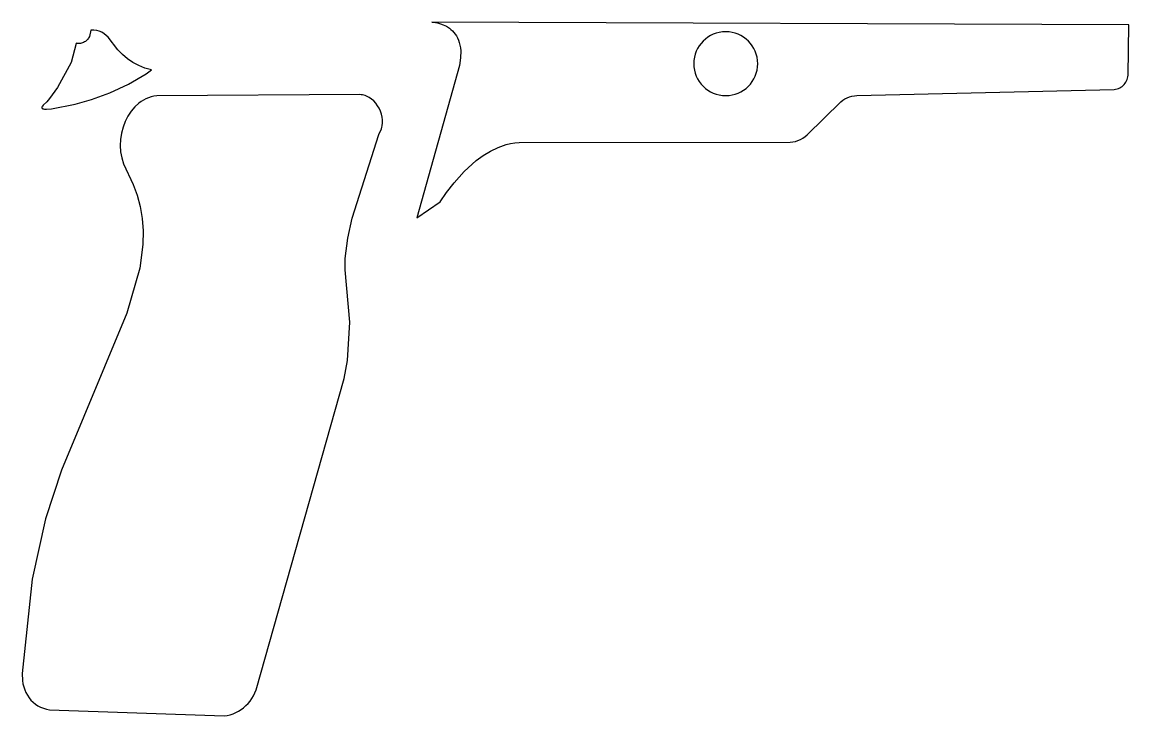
# Model space of a CAD drawing. Header units: metres. Extents: x 163 to 296, y -147 to -63.
import ezdxf

# ---------------------------------------------------------------- set-up
doc = ezdxf.new("R2010")
doc.units = ezdxf.units.M

msp = doc.modelspace()

# ---------------------------------------------------------------- linework, layer by layer
for points in [[(212.148928, -63.17996), (212.34273, -63.19393), (212.84184, -63.27902), (213.167722, -63.368682), (213.524084, -63.500508), (213.895178, -63.682626), (214.266018, -63.923164), (214.446612, -64.067944), (214.621364, -64.23025), (214.788242, -64.411352), (214.945722, -64.612266), (215.091518, -64.833754), (215.223852, -65.077086), (215.340692, -65.343024), (215.44026, -65.632838), (215.520524, -65.94729), (215.579706, -66.28765), (215.615774, -66.654934), (215.611202, -67.473576), (215.49106, -68.411852), (210.334606, -86.761828), (213.153752, -84.83854), (213.912958, -83.693762), (214.812372, -82.524092), (216.0143, -81.18856), (217.485468, -79.861156), (218.31173, -79.255112), (219.19311, -78.716378), (220.125036, -78.266544), (221.103952, -77.927708), (221.609666, -77.80655), (222.12554, -77.72146), (222.650812, -77.674978), (255.271778, -77.657706), (255.597914, -77.617828), (255.916684, -77.546708), (256.226564, -77.445616), (256.525014, -77.315314), (256.810002, -77.156564), (257.079496, -76.970382), (257.33121, -76.75753), (261.398512, -72.782684), (261.636764, -72.598788), (261.889748, -72.439022), (262.15594, -72.303894), (262.433562, -72.194166), (262.720582, -72.110854), (263.015222, -72.054466), (263.315704, -72.025764), (294.294814, -71.282306), (294.473884, -71.260208), (294.647366, -71.221346), (294.81399, -71.166482), (294.972994, -71.096632), (295.12387, -71.012558), (295.265348, -70.915022), (295.39692, -70.80504), (295.51757, -70.683374), (295.626282, -70.550786), (295.722294, -70.408292), (295.804844, -70.256654), (295.87317, -70.096888), (295.926256, -69.929756), (295.96334, -69.75602), (295.98366, -69.576696), (296.071798, -63.486284), (212.149182, -63.180214)], [(178.396138, -68.946268), (177.589942, -68.710556), (176.839626, -68.402708), (176.14265, -68.026788), (175.496474, -67.586606), (174.898558, -67.08648), (174.346362, -66.53022), (173.169834, -65.004188), (172.93971, -64.772286), (172.682408, -64.572642), (172.401992, -64.408304), (172.102018, -64.281558), (171.786296, -64.195452), (171.45889, -64.152526), (171.292012, -64.148208), (171.098718, -64.15786), (170.901868, -64.897), (170.849798, -65.017396), (170.786298, -65.130426), (170.712384, -65.235582), (170.628564, -65.332356), (170.535854, -65.420494), (170.435016, -65.499234), (170.327066, -65.568322), (170.212766, -65.62725), (170.092878, -65.675256), (169.968164, -65.71234), (169.839386, -65.73774), (169.70756, -65.750948), (169.573448, -65.751456), (169.437812, -65.73901), (169.301668, -65.713102), (169.3037, -65.713864), (169.305478, -65.715388), (169.307002, -65.717674), (169.308272, -65.720468), (169.309288, -65.724024), (169.31005, -65.728342), (169.311066, -65.738756), (169.310558, -65.766696), (168.692322, -68.051172), (167.066722, -71.072502), (166.121588, -72.365616), (165.767766, -72.777096), (165.345618, -73.192132), (165.252908, -73.304654), (165.217348, -73.357232), (165.190932, -73.406254), (165.181788, -73.429114), (165.175438, -73.450704), (165.173406, -73.460864), (165.172136, -73.47077), (165.171882, -73.480422), (165.17239, -73.489566), (165.17366, -73.498202), (165.175946, -73.506584), (165.180772, -73.51903), (165.186868, -73.530714), (165.194234, -73.54189), (165.20287, -73.552558), (165.212776, -73.562718), (165.223952, -73.57237), (165.24986, -73.59015), (165.28034, -73.605898), (165.315392, -73.619614), (165.398196, -73.641458), (165.497002, -73.65619), (165.73754, -73.665842), (166.355014, -73.61809), (169.1767, -73.044304), (171.178982, -72.487282), (173.38167, -71.683118), (175.62068, -70.64248), (177.736246, -69.398896), (178.394868, -68.946268)], [(247.530366, -64.333882), (247.136666, -64.353694), (246.754396, -64.412114), (246.385334, -64.50711), (246.031512, -64.63665), (245.694962, -64.798702), (245.377462, -64.991488), (245.081044, -65.21323), (244.80774, -65.461642), (244.559074, -65.7352), (244.337332, -66.031618), (244.144292, -66.349118), (243.98224, -66.685668), (243.8527, -67.03949), (243.757704, -67.408552), (243.699538, -67.790822), (243.679472, -68.184522), (243.699538, -68.578222), (243.757704, -68.960492), (243.8527, -69.329554), (243.98224, -69.683376), (244.144292, -70.019926), (244.337332, -70.337426), (244.559074, -70.633844), (244.80774, -70.907402), (245.081044, -71.155814), (245.377462, -71.377556), (245.694962, -71.570342), (246.031512, -71.732394), (246.385334, -71.861934), (246.754396, -71.95693), (247.136666, -72.01535), (247.530366, -72.035162), (247.924066, -72.01535), (248.306336, -71.95693), (248.675398, -71.861934), (249.02922, -71.732394), (249.36577, -71.570342), (249.68327, -71.377556), (249.979688, -71.155814), (250.252992, -70.907402), (250.501658, -70.633844), (250.7234, -70.337426), (250.91644, -70.019926), (251.078492, -69.683376), (251.208032, -69.329554), (251.303028, -68.960492), (251.361194, -68.578222), (251.38126, -68.184522), (251.361194, -67.790822), (251.303028, -67.408552), (251.208032, -67.03949), (251.078492, -66.685668), (250.91644, -66.349118), (250.7234, -66.031618), (250.501658, -65.7352), (250.252992, -65.461642), (249.979688, -65.21323), (249.68327, -64.991488), (249.36577, -64.798702), (249.02922, -64.63665), (248.675398, -64.50711), (248.306336, -64.412114), (247.924066, -64.353694), (247.530366, -64.333882)], [(203.45019, -71.911718), (179.007262, -72.063356), (178.667156, -72.108822), (178.337718, -72.18299), (178.018948, -72.284336), (177.711862, -72.411844), (177.416206, -72.56399), (177.132996, -72.739758), (176.862486, -72.937624), (176.361344, -73.394316), (175.916336, -73.923906), (175.530764, -74.51598), (175.208438, -75.15987), (174.952914, -75.845416), (174.767748, -76.56195), (174.656242, -77.299312), (174.622206, -78.046834), (174.668942, -78.794102), (174.80026, -79.530702), (175.019208, -80.24622), (176.1871, -82.747866), (176.647094, -84.032598), (177.004218, -85.386164), (177.24755, -86.817454), (177.365406, -88.335358), (177.34661, -89.948766), (176.98593, -92.833952), (175.42891, -98.233992), (167.533828, -117.160294), (165.60165, -123.009914), (164.025326, -130.273552), (162.806888, -141.62786), (162.846004, -142.498826), (162.908742, -142.886176), (163.000436, -143.258286), (163.120832, -143.613632), (163.268914, -143.950944), (163.443666, -144.268952), (163.644834, -144.566132), (163.871656, -144.841214), (164.12337, -145.092928), (164.39896, -145.31975), (164.697918, -145.52041), (165.019482, -145.693384), (165.36289, -145.837402), (165.727634, -145.95094), (166.112698, -146.032982), (187.130182, -146.749516), (187.500006, -146.69389), (187.860686, -146.607784), (188.210952, -146.492468), (188.549534, -146.349212), (188.875162, -146.179032), (189.186058, -145.982944), (189.481206, -145.761964), (189.758828, -145.517362), (190.018162, -145.250154), (190.257176, -144.961864), (190.4746, -144.653254), (190.669164, -144.32534), (190.839598, -143.979392), (190.984378, -143.61668), (201.573384, -106.12628), (201.987658, -103.932482), (202.247246, -99.321874), (201.707242, -93.007942), (201.718164, -91.659964), (202.026774, -89.191338), (202.53833, -86.78672), (205.772766, -76.70165), (206.06893, -76.01966), (206.122778, -75.851766), (206.163926, -75.680062), (206.209138, -75.328526), (206.207614, -74.969878), (206.162148, -74.609198), (206.076042, -74.251312), (205.95209, -73.9013), (205.793086, -73.563988), (205.602332, -73.244456), (205.382368, -72.94753), (205.136496, -72.67829), (204.86751, -72.441562), (204.578458, -72.242426), (204.272134, -72.085708), (204.113384, -72.024748), (203.951586, -71.976234), (203.786994, -71.940928), (203.619862, -71.919338), (203.450698, -71.911972)]]:
    msp.add_lwpolyline(points)

doc.saveas('drawing.dxf')
